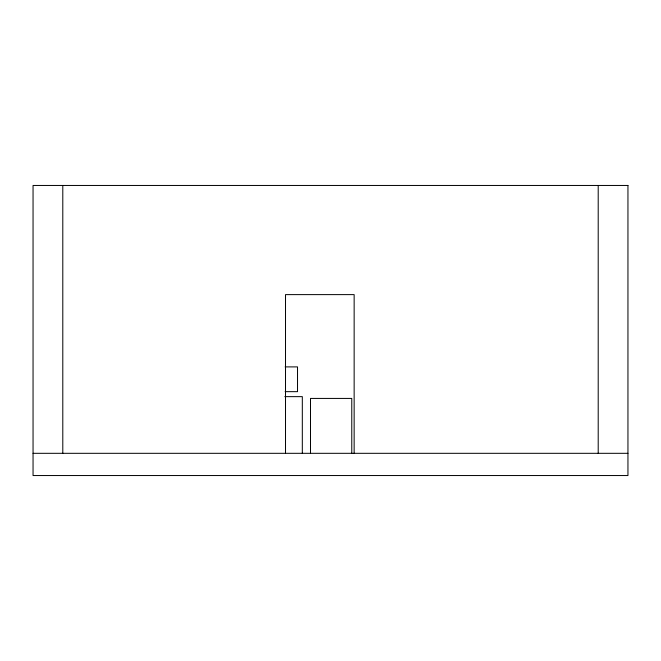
<?xml version="1.0" encoding="UTF-8"?>
<svg xmlns="http://www.w3.org/2000/svg" width="661" height="661" viewBox="0 0 661 661"><rect width="100%" height="100%" fill="white"/><g stroke="black" fill="none" stroke-linecap="round" stroke-linejoin="round"><path stroke-width="0.99" d="M285.131 366.896L297.524 366.896L297.524 391.659L285.131 391.659M284.784 396.641L302.317 396.641L302.317 453.306M33.05 453.314L627.95 453.314M598.205 185.46L598.205 453.314M354.147 453.306L354.147 294.616L285.511 294.616L285.511 453.306M351.768 453.306L351.768 398.426L310.496 398.426L310.496 453.306M62.795 185.46L62.795 453.314M627.95 185.46L33.05 185.46L33.05 475.54L627.95 475.54L627.95 185.46"/></g></svg>
